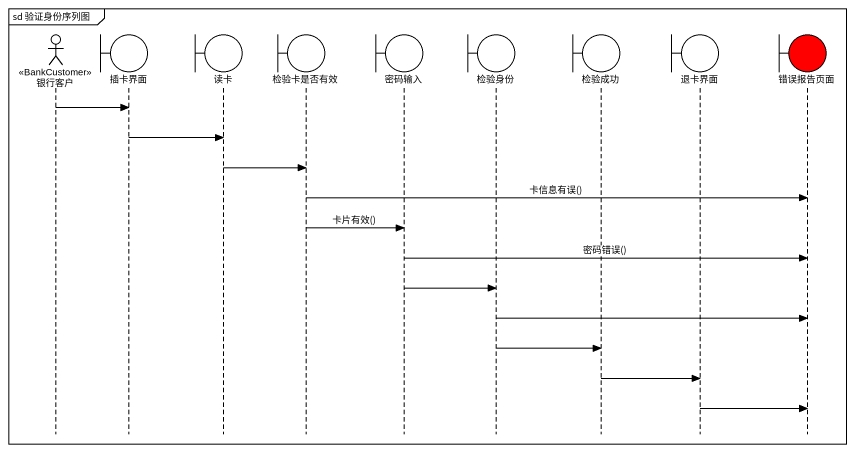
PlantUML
@startuml
mainframe sd 验证身份序列图
hide footbox
actor 银行客户 <<BankCustomer>>
boundary 插卡界面
boundary 读卡
boundary 检验卡是否有效
boundary 密码输入
boundary 检验身份
boundary 检验成功
boundary 退卡界面
boundary 错误报告页面 #FF0000

银行客户 -> 插卡界面
插卡界面 -> 读卡
读卡 -> 检验卡是否有效
检验卡是否有效 -> 错误报告页面 : 卡信息有误()
检验卡是否有效 -> 密码输入 : 卡片有效()
密码输入 -> 错误报告页面 : 密码错误()
密码输入 -> 检验身份
检验身份 -> 错误报告页面
检验身份 -> 检验成功
检验成功 -> 退卡界面
退卡界面 -> 错误报告页面
@enduml
